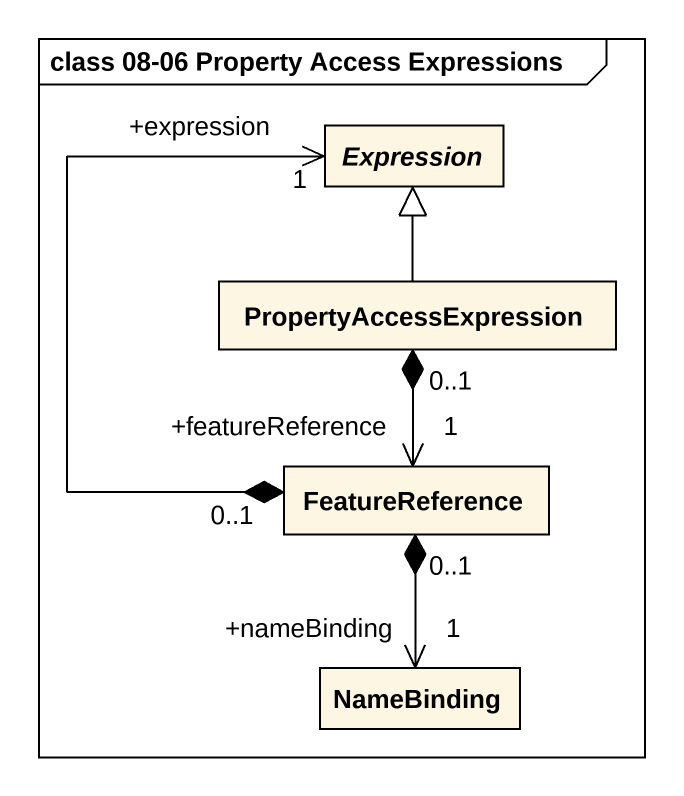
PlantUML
@startuml
mainframe class 08-06 Property Access Expressions
hide circle
hide empty members
abstract class Expression
class PropertyAccessExpression
class FeatureReference
class NameBinding
PropertyAccessExpression -up-|> Expression
PropertyAccessExpression "0..1" *--> "+featureReference\n1" FeatureReference
FeatureReference "0..1" *-up-> "+expression\n1" Expression
FeatureReference "0..1" *--> "+nameBinding\n1" NameBinding
@enduml
